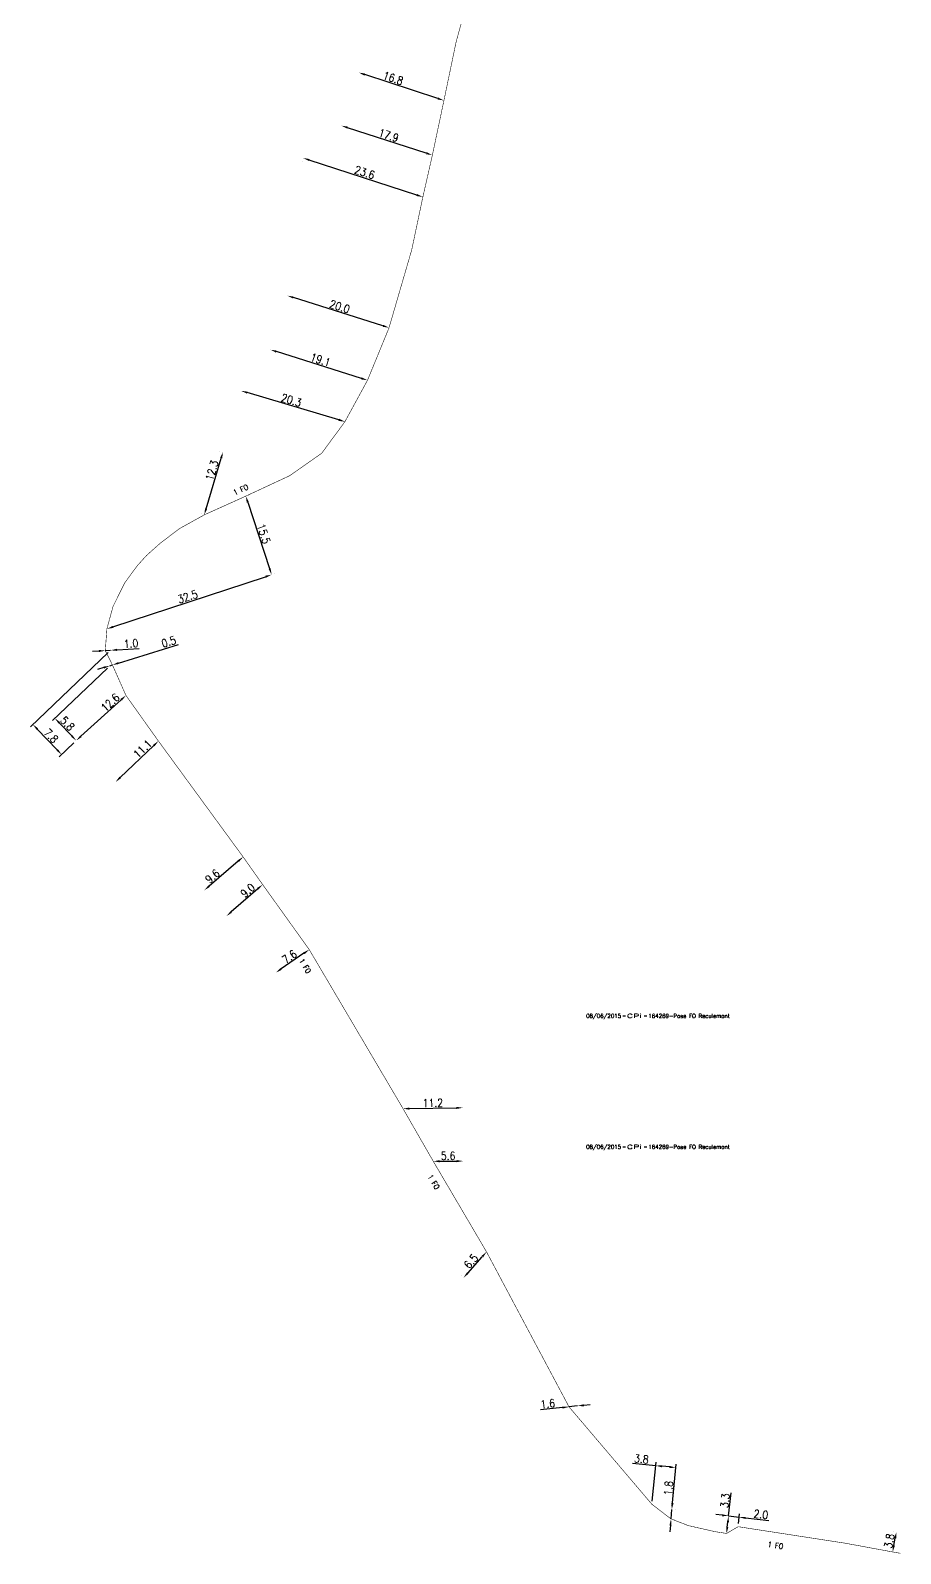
# Model space of a CAD drawing. Header units: millimetres. Extents: x 267093 to 268000, y 120161 to 120739.
# Drawn here: x 267837 to 268000, y 120161.3 to 120446.8 of the extents above; entities that cross this region are included whole.
import ezdxf
from ezdxf.enums import TextEntityAlignment as Align

# ---------------------------------------------------------------- set-up
doc = ezdxf.new("R2010")
doc.units = ezdxf.units.MM
doc.header["$PDMODE"] = 34
doc.linetypes.add('O_GAINE', pattern=[2000, 1000, 1000])
doc.layers.get('0').update_dxf_attribs({"linetype": 'CONTINUOUS'})
doc.layers.get('Defpoints').update_dxf_attribs({"linetype": 'CONTINUOUS'})
doc.layers.add('O_100', color=6, linetype='ByLayer')
doc.layers.add('O_910', color=7, linetype='CONTINUOUS', plot=False)
doc.styles.get("Standard").update_dxf_attribs({"font": 'romans.shx', "width": 0.85})
doc.dimstyles.get("Standard").update_dxf_attribs({"dimtxt": 1.5, "dimasz": 1.2, "dimexe": 0.625, "dimexo": 0.625, "dimgap": 0.25, "dimtad": 1, "dimdec": 1, "dimzin": 0, "dimdsep": 46, "dimtxsty": 'Standard', "dimcen": -0.5, "dimadec": 0, "dimazin": 0, "dimtfac": 1, "dimtdec": 1, "dimtmove": 0, "dimatfit": 3, "dimfxl": 0, "dimtolj": 1, "dimtzin": 0, "dimarcsym": 0})

# ---------------------------------------------------------------- blocks, each defined once
blk = doc.blocks.new('GIS_MODF')
at = {"color": 0, "linetype": 'Continuous', "flags": 128}
for points in [[(-2.26, -0.01), (-1.76, -0.01)], [(1.76, -0.01), (2.26, -0.01)]]:
    blk.add_lwpolyline(points, dxfattribs=at)
at = {"color": 0, "linetype": 'Continuous'}
blk.add_attdef('DATE', text='', height=0.75, dxfattribs=at).set_placement((-2.58, -0.39), align=Align.RIGHT)
at = {"color": 0, "linetype": 'Continuous', "width": 3.590909}
blk.add_attdef('USER', text='', height=0.75, dxfattribs=at).set_placement((-1.52, -0.39), (1.31, -0.39), align=Align.FIT)
at = {"color": 0, "linetype": 'Continuous'}
blk.add_attdef('DESC', (2.53, -0.39), '', height=0.75, dxfattribs=at)
blk = doc.blocks.new('*D16')
at = {"layer": 'Defpoints', "color": 0, "linetype": 'Continuous', "transparency": 16777216}
for p in [(267999.27, 120165.38), (267999.27, 120165.38), (267998.57, 120161.64)]:
    blk.add_point(p, dxfattribs=at)
at = {"layer": 'O_100', "color": 0, "linetype": 'Continuous', "lineweight": -2, "transparency": 16777216}
for p, q in [((267998.66, 120165.49), (267998.66, 120165.49)), ((267997.96, 120161.76), (267997.96, 120161.76)), ((267998.79, 120162.82), (267999.05, 120164.2))]:
    blk.add_line(p, q, dxfattribs=at)
at = {"layer": 'O_100', "color": 0, "linetype": 'Continuous', "transparency": 16777216}
for points in [[(267998.86, 120164.24), (267999.25, 120164.16), (267999.27, 120165.38)], [(267998.6, 120162.86), (267998.99, 120162.79), (267998.57, 120161.64)]]:
    blk.add_solid(points, dxfattribs=at)
at = {"layer": 'O_100', "color": 0, "linetype": 'Continuous', "transparency": 16777216, "insert": (267997.94, 120163.7), "char_height": 1.5, "attachment_point": 5, "rotation": 79.3149}
blk.add_mtext('\\A1;3.8', dxfattribs=at)
blk = doc.blocks.new('*D17')
at = {"layer": 'Defpoints', "color": 0, "linetype": 'Continuous', "transparency": 16777216}
for p in [(267937.9, 120188.84), (267939.49, 120189.01), (267939.49, 120189.01)]:
    blk.add_point(p, dxfattribs=at)
at = {"layer": 'O_100', "color": 0, "linetype": 'Continuous', "lineweight": -2, "transparency": 16777216}
for p, q in [((267936.71, 120188.71), (267932.54, 120188.26)), ((267939.49, 120189.01), (267937.9, 120188.84)), ((267940.69, 120189.14), (267941.88, 120189.27))]:
    blk.add_line(p, q, dxfattribs=at)
at = {"layer": 'O_100', "color": 0, "linetype": 'Continuous', "transparency": 16777216}
for points in [[(267936.69, 120188.91), (267936.73, 120188.51), (267937.9, 120188.84)], [(267940.66, 120189.34), (267940.71, 120188.94), (267939.49, 120189.01)]]:
    blk.add_solid(points, dxfattribs=at)
at = {"layer": 'O_100', "color": 0, "linetype": 'Continuous', "transparency": 16777216, "insert": (267933.92, 120189.42), "char_height": 1.5, "attachment_point": 5, "rotation": 6.1951}
blk.add_mtext('\\A1;1.6', dxfattribs=at)
blk = doc.blocks.new('*D18')
at = {"layer": 'Defpoints', "color": 0, "linetype": 'Continuous', "transparency": 16777216}
for p in [(267957.03, 120167.83), (267957.19, 120169.62), (267957.19, 120169.62)]:
    blk.add_point(p, dxfattribs=at)
at = {"layer": 'O_100', "color": 0, "linetype": 'Continuous', "lineweight": -2, "transparency": 16777216}
for p, q in [((267957.3, 120170.82), (267957.68, 120174.99)), ((267957.03, 120167.83), (267957.19, 120169.62)), ((267957.65, 120167.78), (267957.65, 120167.78)), ((267957.82, 120169.57), (267957.82, 120169.57)), ((267956.92, 120166.64), (267956.82, 120165.44))]:
    blk.add_line(p, q, dxfattribs=at)
at = {"layer": 'O_100', "color": 0, "linetype": 'Continuous', "transparency": 16777216}
for points in [[(267957.1, 120170.84), (267957.5, 120170.8), (267957.19, 120169.62)], [(267956.73, 120166.65), (267957.12, 120166.62), (267957.03, 120167.83)]]:
    blk.add_solid(points, dxfattribs=at)
at = {"layer": 'O_100', "color": 0, "linetype": 'Continuous', "transparency": 16777216, "insert": (267956.55, 120173.59), "char_height": 1.5, "attachment_point": 5, "rotation": 84.8495}
blk.add_mtext('\\A1;1.8', dxfattribs=at)
blk = doc.blocks.new('*D19')
at = {"layer": 'Defpoints', "color": 0, "linetype": 'Continuous', "transparency": 16777216}
for p in [(267880.47, 120286.75), (267873.7, 120280.83), (267873.7, 120280.83)]:
    blk.add_point(p, dxfattribs=at)
at = {"layer": 'O_100', "color": 0, "linetype": 'Continuous', "lineweight": -2, "transparency": 16777216}
blk.add_line((267879.57, 120285.96), (267874.6, 120281.62), dxfattribs=at)
at = {"layer": 'O_100', "color": 0, "linetype": 'Continuous', "transparency": 16777216}
for points in [[(267879.44, 120286.11), (267879.7, 120285.81), (267880.47, 120286.75)], [(267874.47, 120281.77), (267874.73, 120281.47), (267873.7, 120280.83)]]:
    blk.add_solid(points, dxfattribs=at)
at = {"layer": 'O_100', "color": 0, "linetype": 'Continuous', "transparency": 16777216, "insert": (267877.68, 120285.64), "char_height": 1.5, "attachment_point": 5, "rotation": 41.1482}
blk.add_mtext('\\A1;9.0', dxfattribs=at)
blk = doc.blocks.new('*D20')
at = {"layer": 'Defpoints', "color": 0, "linetype": 'Continuous', "transparency": 16777216}
for p in [(267860.94, 120313.64), (267852.91, 120305.98), (267852.91, 120305.98)]:
    blk.add_point(p, dxfattribs=at)
at = {"layer": 'O_100', "color": 0, "linetype": 'Continuous', "lineweight": -2, "transparency": 16777216}
blk.add_line((267860.07, 120312.82), (267853.78, 120306.81), dxfattribs=at)
at = {"layer": 'O_100', "color": 0, "linetype": 'Continuous', "transparency": 16777216}
for points in [[(267859.94, 120312.96), (267860.21, 120312.67), (267860.94, 120313.64)], [(267853.64, 120306.96), (267853.92, 120306.67), (267852.91, 120305.98)]]:
    blk.add_solid(points, dxfattribs=at)
at = {"layer": 'O_100', "color": 0, "linetype": 'Continuous', "transparency": 16777216, "insert": (267857.97, 120312.19), "char_height": 1.5, "attachment_point": 5, "rotation": 43.6425}
blk.add_mtext('\\A1;11.1', dxfattribs=at)
blk = doc.blocks.new('*D21')
at = {"layer": 'Defpoints', "color": 0, "linetype": 'Continuous', "transparency": 16777216}
for p in [(267876.82, 120291.92), (267869.54, 120285.67), (267869.54, 120285.67)]:
    blk.add_point(p, dxfattribs=at)
at = {"layer": 'O_100', "color": 0, "linetype": 'Continuous', "lineweight": -2, "transparency": 16777216}
blk.add_line((267875.91, 120291.14), (267870.45, 120286.45), dxfattribs=at)
at = {"layer": 'O_100', "color": 0, "linetype": 'Continuous', "transparency": 16777216}
for points in [[(267875.78, 120291.29), (267876.04, 120290.99), (267876.82, 120291.92)], [(267870.32, 120286.6), (267870.58, 120286.3), (267869.54, 120285.67)]]:
    blk.add_solid(points, dxfattribs=at)
at = {"layer": 'O_100', "color": 0, "linetype": 'Continuous', "transparency": 16777216, "insert": (267871.07, 120288.3), "char_height": 1.5, "attachment_point": 5, "rotation": 40.6361}
blk.add_mtext('\\A1;9.6', dxfattribs=at)
blk = doc.blocks.new('*D22')
at = {"layer": 'Defpoints', "color": 0, "linetype": 'Continuous', "transparency": 16777216}
for p in [(267873.04, 120367.83), (267873.04, 120367.83), (267869.53, 120356.04)]:
    blk.add_point(p, dxfattribs=at)
at = {"layer": 'O_100', "color": 0, "linetype": 'Continuous', "lineweight": -2, "transparency": 16777216}
for p, q in [((267872.44, 120368.01), (267872.44, 120368.01)), ((267869.88, 120357.19), (267872.69, 120366.68)), ((267868.93, 120356.22), (267868.93, 120356.22))]:
    blk.add_line(p, q, dxfattribs=at)
at = {"layer": 'O_100', "color": 0, "linetype": 'Continuous', "transparency": 16777216}
for points in [[(267872.5, 120366.74), (267872.89, 120366.62), (267873.04, 120367.83)], [(267869.68, 120357.25), (267870.07, 120357.13), (267869.53, 120356.04)]]:
    blk.add_solid(points, dxfattribs=at)
at = {"layer": 'O_100', "color": 0, "linetype": 'Continuous', "transparency": 16777216, "insert": (267870.97, 120364.37), "char_height": 1.5, "attachment_point": 5, "rotation": 73.4563}
blk.add_mtext('\\A1;12.3', dxfattribs=at)
blk = doc.blocks.new('*D23')
at = {"layer": 'Defpoints', "color": 0, "linetype": 'Continuous', "transparency": 16777216}
for p in [(267851.83, 120327.76), (267845.52, 120313.73), (267845.52, 120313.73)]:
    blk.add_point(p, dxfattribs=at)
at = {"layer": 'O_100', "color": 0, "linetype": 'Continuous', "lineweight": -2, "transparency": 16777216}
for p, q in [((267851.38, 120327.33), (267841.07, 120317.49)), ((267842.35, 120317.06), (267844.7, 120314.6))]:
    blk.add_line(p, q, dxfattribs=at)
at = {"layer": 'O_100', "color": 0, "linetype": 'Continuous', "transparency": 16777216}
for points in [[(267842.49, 120317.19), (267842.2, 120316.92), (267841.52, 120317.93)], [(267844.84, 120314.73), (267844.55, 120314.46), (267845.52, 120313.73)]]:
    blk.add_solid(points, dxfattribs=at)
at = {"layer": 'O_100', "color": 0, "linetype": 'Continuous', "transparency": 16777216, "insert": (267843.87, 120316.91), "char_height": 1.5, "attachment_point": 5, "rotation": 313.6408}
blk.add_mtext('\\A1;5.8', dxfattribs=at)
blk = doc.blocks.new('*D24')
at = {"layer": 'Defpoints', "color": 0, "linetype": 'Continuous', "transparency": 16777216}
for p in [(267881.91, 120387), (267881.91, 120387), (267900.13, 120381.27)]:
    blk.add_point(p, dxfattribs=at)
at = {"layer": 'O_100', "color": 0, "linetype": 'Continuous', "lineweight": -2, "transparency": 16777216}
blk.add_line((267898.99, 120381.63), (267883.06, 120386.64), dxfattribs=at)
at = {"layer": 'O_100', "color": 0, "linetype": 'Continuous', "transparency": 16777216}
for points in [[(267883.12, 120386.83), (267883, 120386.45), (267881.91, 120387)], [(267899.05, 120381.83), (267898.93, 120381.44), (267900.13, 120381.27)]]:
    blk.add_solid(points, dxfattribs=at)
at = {"layer": 'O_100', "color": 0, "linetype": 'Continuous', "transparency": 16777216, "insert": (267891.32, 120385.09), "char_height": 1.5, "attachment_point": 5, "rotation": 342.5544}
blk.add_mtext('\\A1;19.1', dxfattribs=at)
blk = doc.blocks.new('*D25')
at = {"layer": 'Defpoints', "color": 0, "linetype": 'Continuous', "transparency": 16777216}
for p in [(267876.44, 120379.29), (267876.44, 120379.29), (267895.9, 120373.51)]:
    blk.add_point(p, dxfattribs=at)
at = {"layer": 'O_100', "color": 0, "linetype": 'Continuous', "lineweight": -2, "transparency": 16777216}
blk.add_line((267894.75, 120373.85), (267877.59, 120378.95), dxfattribs=at)
at = {"layer": 'O_100', "color": 0, "linetype": 'Continuous', "transparency": 16777216}
for points in [[(267877.65, 120379.14), (267877.53, 120378.76), (267876.44, 120379.29)], [(267894.81, 120374.05), (267894.69, 120373.66), (267895.9, 120373.51)]]:
    blk.add_solid(points, dxfattribs=at)
at = {"layer": 'O_100', "color": 0, "linetype": 'Continuous', "transparency": 16777216, "insert": (267885.85, 120377.54), "char_height": 1.5, "attachment_point": 5, "rotation": 343.4533}
blk.add_mtext('\\A1;20.3', dxfattribs=at)
blk = doc.blocks.new('*D26')
at = {"layer": 'Defpoints', "color": 0, "linetype": 'Continuous', "transparency": 16777216}
for p in [(267898.49, 120438.95), (267898.49, 120438.95), (267914.46, 120433.72)]:
    blk.add_point(p, dxfattribs=at)
at = {"layer": 'O_100', "color": 0, "linetype": 'Continuous', "lineweight": -2, "transparency": 16777216}
blk.add_line((267913.32, 120434.09), (267899.63, 120438.57), dxfattribs=at)
at = {"layer": 'O_100', "color": 0, "linetype": 'Continuous', "transparency": 16777216}
for points in [[(267899.7, 120438.76), (267899.57, 120438.38), (267898.49, 120438.95)], [(267913.38, 120434.28), (267913.26, 120433.9), (267914.46, 120433.72)]]:
    blk.add_solid(points, dxfattribs=at)
at = {"layer": 'O_100', "color": 0, "linetype": 'Continuous', "transparency": 16777216, "insert": (267904.94, 120437.89), "char_height": 1.5, "attachment_point": 5, "rotation": 341.8585}
blk.add_mtext('\\A1;16.8', dxfattribs=at)
blk = doc.blocks.new('*D32')
at = {"layer": 'Defpoints', "color": 0, "linetype": 'Continuous', "transparency": 16777216}
for p in [(267967.82, 120168.39), (267967.82, 120168.39), (267967.44, 120165.11)]:
    blk.add_point(p, dxfattribs=at)
at = {"layer": 'O_100', "color": 0, "linetype": 'Continuous', "lineweight": -2, "transparency": 16777216}
for p, q in [((267967.82, 120168.39), (267968.33, 120172.73)), ((267967.58, 120166.3), (267967.68, 120167.2))]:
    blk.add_line(p, q, dxfattribs=at)
at = {"layer": 'O_100', "color": 0, "linetype": 'Continuous', "transparency": 16777216}
for points in [[(267967.49, 120167.22), (267967.88, 120167.17), (267967.82, 120168.39)], [(267967.38, 120166.32), (267967.78, 120166.28), (267967.44, 120165.11)]]:
    blk.add_solid(points, dxfattribs=at)
at = {"layer": 'O_100', "color": 0, "linetype": 'Continuous', "transparency": 16777216, "insert": (267967.15, 120171.27), "char_height": 1.5, "attachment_point": 5, "rotation": 83.3611}
blk.add_mtext('\\A1;3.3', dxfattribs=at)
blk = doc.blocks.new('*D33')
at = {"layer": 'Defpoints', "color": 0, "linetype": 'Continuous', "transparency": 16777216}
for p in [(267906.8, 120244.73), (267918, 120244.9), (267918, 120244.9)]:
    blk.add_point(p, dxfattribs=at)
at = {"layer": 'O_100', "color": 0, "linetype": 'Continuous', "lineweight": -2, "transparency": 16777216}
blk.add_line((267908, 120244.75), (267916.8, 120244.88), dxfattribs=at)
at = {"layer": 'O_100', "color": 0, "linetype": 'Continuous', "transparency": 16777216}
for points in [[(267907.99, 120244.95), (267908, 120244.55), (267906.8, 120244.73)], [(267916.79, 120245.08), (267916.8, 120244.68), (267918, 120244.9)]]:
    blk.add_solid(points, dxfattribs=at)
at = {"layer": 'O_100', "color": 0, "linetype": 'Continuous', "transparency": 16777216, "insert": (267912.38, 120245.81), "char_height": 1.5, "attachment_point": 5, "rotation": 0.8926}
blk.add_mtext('\\A1;11.2', dxfattribs=at)
blk = doc.blocks.new('*D34')
at = {"layer": 'Defpoints', "color": 0, "linetype": 'Continuous', "transparency": 16777216}
for p in [(267912.46, 120234.87), (267918.06, 120234.91), (267918.06, 120234.91)]:
    blk.add_point(p, dxfattribs=at)
at = {"layer": 'O_100', "color": 0, "linetype": 'Continuous', "lineweight": -2, "transparency": 16777216}
blk.add_line((267913.66, 120234.88), (267916.86, 120234.9), dxfattribs=at)
at = {"layer": 'O_100', "color": 0, "linetype": 'Continuous', "transparency": 16777216}
for points in [[(267913.65, 120235.08), (267913.66, 120234.68), (267912.46, 120234.87)], [(267916.85, 120235.1), (267916.86, 120234.7), (267918.06, 120234.91)]]:
    blk.add_solid(points, dxfattribs=at)
at = {"layer": 'O_100', "color": 0, "linetype": 'Continuous', "transparency": 16777216, "insert": (267915.25, 120235.89), "char_height": 1.5, "attachment_point": 5, "rotation": 0.3438}
blk.add_mtext('\\A1;5.6', dxfattribs=at)
blk = doc.blocks.new('*D35')
at = {"layer": 'Defpoints', "color": 0, "linetype": 'Continuous', "transparency": 16777216}
for p in [(267922.44, 120217.89), (267922.44, 120217.89), (267918.13, 120213.03)]:
    blk.add_point(p, dxfattribs=at)
at = {"layer": 'O_100', "color": 0, "linetype": 'Continuous', "lineweight": -2, "transparency": 16777216}
for p, q in [((267918.93, 120213.92), (267921.65, 120216.99)), ((267921.97, 120218.31), (267921.97, 120218.31)), ((267917.66, 120213.44), (267917.66, 120213.44))]:
    blk.add_line(p, q, dxfattribs=at)
at = {"layer": 'O_100', "color": 0, "linetype": 'Continuous', "transparency": 16777216}
for points in [[(267921.5, 120217.13), (267921.8, 120216.86), (267922.44, 120217.89)], [(267918.78, 120214.06), (267919.08, 120213.79), (267918.13, 120213.03)]]:
    blk.add_solid(points, dxfattribs=at)
at = {"layer": 'O_100', "color": 0, "linetype": 'Continuous', "transparency": 16777216, "insert": (267919.54, 120216.12), "char_height": 1.5, "attachment_point": 5, "rotation": 48.4778}
blk.add_mtext('\\A1;6.5', dxfattribs=at)
blk = doc.blocks.new('*D36')
at = {"layer": 'Defpoints', "color": 0, "linetype": 'Continuous', "transparency": 16777216}
for p in [(267889.21, 120274.55), (267882.95, 120270.24), (267882.95, 120270.24)]:
    blk.add_point(p, dxfattribs=at)
at = {"layer": 'O_100', "color": 0, "linetype": 'Continuous', "lineweight": -2, "transparency": 16777216}
blk.add_line((267888.22, 120273.87), (267883.94, 120270.92), dxfattribs=at)
at = {"layer": 'O_100', "color": 0, "linetype": 'Continuous', "transparency": 16777216}
for points in [[(267888.11, 120274.03), (267888.33, 120273.7), (267889.21, 120274.55)], [(267883.83, 120271.08), (267884.05, 120270.75), (267882.95, 120270.24)]]:
    blk.add_solid(points, dxfattribs=at)
at = {"layer": 'O_100', "color": 0, "linetype": 'Continuous', "transparency": 16777216, "insert": (267885.51, 120273.22), "char_height": 1.5, "attachment_point": 5, "rotation": 34.584}
blk.add_mtext('\\A1;7.6', dxfattribs=at)
blk = doc.blocks.new('*D37')
at = {"layer": 'Defpoints', "color": 0, "linetype": 'Continuous', "transparency": 16777216}
for p in [(267967.82, 120168.39), (267967.82, 120168.39), (267969.6, 120166.38)]:
    blk.add_point(p, dxfattribs=at)
at = {"layer": 'O_100', "color": 0, "linetype": 'Continuous', "lineweight": -2, "transparency": 16777216}
for p, q in [((267966.63, 120168.53), (267965.44, 120168.66)), ((267967.82, 120168.39), (267969.81, 120168.16)), ((267969.68, 120167), (267969.88, 120168.78)), ((267971, 120168.02), (267975.34, 120167.51))]:
    blk.add_line(p, q, dxfattribs=at)
at = {"layer": 'O_100', "color": 0, "linetype": 'Continuous', "transparency": 16777216}
for points in [[(267966.65, 120168.72), (267966.61, 120168.33), (267967.82, 120168.39)], [(267971.02, 120168.22), (267970.98, 120167.82), (267969.81, 120168.16)]]:
    blk.add_solid(points, dxfattribs=at)
at = {"layer": 'O_100', "color": 0, "linetype": 'Continuous', "transparency": 16777216, "insert": (267973.88, 120168.69), "char_height": 1.5, "attachment_point": 5, "rotation": 353.3618}
blk.add_mtext('\\A1;2.0', dxfattribs=at)
blk = doc.blocks.new('*D38')
at = {"layer": 'Defpoints', "color": 0, "linetype": 'Continuous', "transparency": 16777216}
for p in [(267957.94, 120177.45), (267953.47, 120170.55), (267957.19, 120169.62)]:
    blk.add_point(p, dxfattribs=at)
at = {"layer": 'O_100', "color": 0, "linetype": 'Continuous', "lineweight": -2, "transparency": 16777216}
for p, q in [((267954.16, 120177.81), (267949.8, 120178.23)), ((267953.52, 120171.17), (267954.22, 120178.44)), ((267956.74, 120177.57), (267955.35, 120177.7)), ((267957.25, 120170.24), (267958, 120178.07))]:
    blk.add_line(p, q, dxfattribs=at)
at = {"layer": 'O_100', "color": 0, "linetype": 'Continuous', "transparency": 16777216}
for points in [[(267955.37, 120177.9), (267955.33, 120177.5), (267954.16, 120177.81)], [(267956.76, 120177.77), (267956.73, 120177.37), (267957.94, 120177.45)]]:
    blk.add_solid(points, dxfattribs=at)
at = {"layer": 'O_100', "color": 0, "linetype": 'Continuous', "transparency": 16777216, "insert": (267951.48, 120179.07), "char_height": 1.5, "attachment_point": 5, "rotation": 354.562}
blk.add_mtext('\\A1;3.8', dxfattribs=at)
blk = doc.blocks.new('*D39')
at = {"layer": 'Defpoints', "color": 0, "linetype": 'Continuous', "transparency": 16777216}
for p in [(267854.85, 120322.2), (267845.52, 120313.73), (267845.52, 120313.73)]:
    blk.add_point(p, dxfattribs=at)
at = {"layer": 'O_100', "color": 0, "linetype": 'Continuous', "lineweight": -2, "transparency": 16777216}
blk.add_line((267853.97, 120321.39), (267846.41, 120314.53), dxfattribs=at)
at = {"layer": 'O_100', "color": 0, "linetype": 'Continuous', "transparency": 16777216}
for points in [[(267853.83, 120321.54), (267854.1, 120321.24), (267854.85, 120322.2)], [(267846.28, 120314.68), (267846.55, 120314.39), (267845.52, 120313.73)]]:
    blk.add_solid(points, dxfattribs=at)
at = {"layer": 'O_100', "color": 0, "linetype": 'Continuous', "transparency": 16777216, "insert": (267851.91, 120320.87), "char_height": 1.5, "attachment_point": 5, "rotation": 42.2244}
blk.add_mtext('\\A1;12.6', dxfattribs=at)
blk = doc.blocks.new('*D40')
at = {"layer": 'Defpoints', "color": 0, "linetype": 'Continuous', "transparency": 16777216}
for p in [(267877.31, 120359.55), (267882.16, 120344.82), (267882.16, 120344.82)]:
    blk.add_point(p, dxfattribs=at)
at = {"layer": 'O_100', "color": 0, "linetype": 'Continuous', "lineweight": -2, "transparency": 16777216}
for p, q in [((267877.91, 120359.74), (267877.91, 120359.74)), ((267877.69, 120358.41), (267881.78, 120345.96)), ((267882.75, 120345.02), (267882.75, 120345.02))]:
    blk.add_line(p, q, dxfattribs=at)
at = {"layer": 'O_100', "color": 0, "linetype": 'Continuous', "transparency": 16777216}
for points in [[(267877.88, 120358.47), (267877.5, 120358.35), (267877.31, 120359.55)], [(267881.97, 120346.03), (267881.59, 120345.9), (267882.16, 120344.82)]]:
    blk.add_solid(points, dxfattribs=at)
at = {"layer": 'O_100', "color": 0, "linetype": 'Continuous', "transparency": 16777216, "insert": (267880.68, 120352.5), "char_height": 1.5, "attachment_point": 5, "rotation": 288.2066}
blk.add_mtext('\\A1;15.5', dxfattribs=at)
blk = doc.blocks.new('*D41')
at = {"layer": 'Defpoints', "color": 0, "linetype": 'Continuous', "transparency": 16777216}
for p in [(267882.16, 120344.83), (267882.16, 120344.83), (267851.28, 120334.67)]:
    blk.add_point(p, dxfattribs=at)
at = {"layer": 'O_100', "color": 0, "linetype": 'Continuous', "lineweight": -2, "transparency": 16777216}
blk.add_line((267852.42, 120335.04), (267881.02, 120344.45), dxfattribs=at)
at = {"layer": 'O_100', "color": 0, "linetype": 'Continuous', "transparency": 16777216}
for points in [[(267880.95, 120344.64), (267881.08, 120344.26), (267882.16, 120344.83)], [(267852.36, 120335.23), (267852.49, 120334.85), (267851.28, 120334.67)]]:
    blk.add_solid(points, dxfattribs=at)
at = {"layer": 'O_100', "color": 0, "linetype": 'Continuous', "transparency": 16777216, "insert": (267866.41, 120340.7), "char_height": 1.5, "attachment_point": 5, "rotation": 18.213}
blk.add_mtext('\\A1;32.5', dxfattribs=at)
blk = doc.blocks.new('*D42')
at = {"layer": 'Defpoints', "color": 0, "linetype": 'Continuous', "transparency": 16777216}
for p in [(267851.98, 120330.66), (267845.52, 120313.73), (267842.79, 120311.12)]:
    blk.add_point(p, dxfattribs=at)
at = {"layer": 'O_100', "color": 0, "linetype": 'Continuous', "lineweight": -2, "transparency": 16777216}
for p, q in [((267851.53, 120330.23), (267836.95, 120316.33)), ((267838.23, 120315.89), (267841.96, 120311.99)), ((267845.07, 120313.3), (267842.34, 120310.69))]:
    blk.add_line(p, q, dxfattribs=at)
at = {"layer": 'O_100', "color": 0, "linetype": 'Continuous', "transparency": 16777216}
for points in [[(267838.38, 120316.03), (267838.09, 120315.76), (267837.4, 120316.76)], [(267842.1, 120312.12), (267841.81, 120311.85), (267842.79, 120311.12)]]:
    blk.add_solid(points, dxfattribs=at)
at = {"layer": 'O_100', "color": 0, "linetype": 'Continuous', "transparency": 16777216, "insert": (267840.82, 120314.63), "char_height": 1.5, "attachment_point": 5, "rotation": 313.6408}
blk.add_mtext('\\A1;7.8', dxfattribs=at)
blk = doc.blocks.new('*D43')
at = {"layer": 'Defpoints', "color": 0, "linetype": 'Continuous', "transparency": 16777216}
for p in [(267851.83, 120327.76), (267851.83, 120327.76), (267852.31, 120327.91)]:
    blk.add_point(p, dxfattribs=at)
at = {"layer": 'O_100', "color": 0, "linetype": 'Continuous', "lineweight": -2, "transparency": 16777216}
for p, q in [((267853.46, 120328.27), (267864.69, 120331.77)), ((267850.69, 120327.4), (267849.54, 120327.05)), ((267851.83, 120327.76), (267852.31, 120327.91))]:
    blk.add_line(p, q, dxfattribs=at)
at = {"layer": 'O_100', "color": 0, "linetype": 'Continuous', "transparency": 16777216}
for points in [[(267850.63, 120327.59), (267850.75, 120327.21), (267851.83, 120327.76)], [(267853.4, 120328.46), (267853.52, 120328.08), (267852.31, 120327.91)]]:
    blk.add_solid(points, dxfattribs=at)
at = {"layer": 'O_100', "color": 0, "linetype": 'Continuous', "transparency": 16777216, "insert": (267862.87, 120332.25), "char_height": 1.5, "attachment_point": 5, "rotation": 17.3288}
blk.add_mtext('\\A1;0.5', dxfattribs=at)
blk = doc.blocks.new('*D44')
at = {"layer": 'Defpoints', "color": 0, "linetype": 'Continuous', "transparency": 16777216}
for p in [(267850.98, 120330.6), (267851.98, 120330.66), (267851.98, 120330.66)]:
    blk.add_point(p, dxfattribs=at)
at = {"layer": 'O_100', "color": 0, "linetype": 'Continuous', "lineweight": -2, "transparency": 16777216}
for p, q in [((267849.78, 120330.52), (267848.59, 120330.44)), ((267850.98, 120330.6), (267851.98, 120330.66)), ((267853.18, 120330.74), (267857.36, 120331.02))]:
    blk.add_line(p, q, dxfattribs=at)
at = {"layer": 'O_100', "color": 0, "linetype": 'Continuous', "transparency": 16777216}
for points in [[(267849.77, 120330.72), (267849.8, 120330.32), (267850.98, 120330.6)], [(267853.16, 120330.94), (267853.19, 120330.54), (267851.98, 120330.66)]]:
    blk.add_solid(points, dxfattribs=at)
at = {"layer": 'O_100', "color": 0, "linetype": 'Continuous', "transparency": 16777216, "insert": (267855.8, 120331.92), "char_height": 1.5, "attachment_point": 5, "rotation": 3.7881}
blk.add_mtext('\\A1;1.0', dxfattribs=at)
blk = doc.blocks.new('*D45')
at = {"layer": 'Defpoints', "color": 0, "linetype": 'Continuous', "transparency": 16777216}
for p in [(267885.09, 120397.13), (267885.09, 120397.13), (267904.18, 120391.13)]:
    blk.add_point(p, dxfattribs=at)
at = {"layer": 'O_100', "color": 0, "linetype": 'Continuous', "lineweight": -2, "transparency": 16777216}
blk.add_line((267903.03, 120391.49), (267886.24, 120396.77), dxfattribs=at)
at = {"layer": 'O_100', "color": 0, "linetype": 'Continuous', "transparency": 16777216}
for points in [[(267886.3, 120396.96), (267886.18, 120396.58), (267885.09, 120397.13)], [(267903.09, 120391.68), (267902.97, 120391.3), (267904.18, 120391.13)]]:
    blk.add_solid(points, dxfattribs=at)
at = {"layer": 'O_100', "color": 0, "linetype": 'Continuous', "transparency": 16777216, "insert": (267894.93, 120395.08), "char_height": 1.5, "attachment_point": 5, "rotation": 342.5653}
blk.add_mtext('\\A1;20.0', dxfattribs=at)
blk = doc.blocks.new('*D46')
at = {"layer": 'Defpoints', "color": 0, "linetype": 'Continuous', "transparency": 16777216}
for p in [(267888.07, 120422.93), (267888.07, 120422.93), (267910.51, 120415.63)]:
    blk.add_point(p, dxfattribs=at)
at = {"layer": 'O_100', "color": 0, "linetype": 'Continuous', "lineweight": -2, "transparency": 16777216}
for p, q in [((267887.87, 120422.34), (267887.87, 120422.34)), ((267909.37, 120416), (267889.21, 120422.56)), ((267910.31, 120415.04), (267910.31, 120415.04))]:
    blk.add_line(p, q, dxfattribs=at)
at = {"layer": 'O_100', "color": 0, "linetype": 'Continuous', "transparency": 16777216}
for points in [[(267889.27, 120422.75), (267889.15, 120422.37), (267888.07, 120422.93)], [(267909.43, 120416.19), (267909.3, 120415.81), (267910.51, 120415.63)]]:
    blk.add_solid(points, dxfattribs=at)
at = {"layer": 'O_100', "color": 0, "linetype": 'Continuous', "transparency": 16777216, "insert": (267899.6, 120420.23), "char_height": 1.5, "attachment_point": 5, "rotation": 341.9746}
blk.add_mtext('\\A1;23.6', dxfattribs=at)
blk = doc.blocks.new('*D47')
at = {"layer": 'Defpoints', "color": 0, "linetype": 'Continuous', "transparency": 16777216}
for p in [(267895.27, 120428.99), (267895.27, 120428.99), (267912.29, 120423.47)]:
    blk.add_point(p, dxfattribs=at)
at = {"layer": 'O_100', "color": 0, "linetype": 'Continuous', "lineweight": -2, "transparency": 16777216}
blk.add_line((267911.15, 120423.84), (267896.41, 120428.62), dxfattribs=at)
at = {"layer": 'O_100', "color": 0, "linetype": 'Continuous', "transparency": 16777216}
for points in [[(267896.47, 120428.81), (267896.35, 120428.43), (267895.27, 120428.99)], [(267911.21, 120424.03), (267911.09, 120423.65), (267912.29, 120423.47)]]:
    blk.add_solid(points, dxfattribs=at)
at = {"layer": 'O_100', "color": 0, "linetype": 'Continuous', "transparency": 16777216, "insert": (267904.09, 120427.18), "char_height": 1.5, "attachment_point": 5, "rotation": 342.0419}
blk.add_mtext('\\A1;17.9', dxfattribs=at)

msp = doc.modelspace()

# ---------------------------------------------------------------- linework, layer by layer
at = {"layer": 'O_100', "linetype": 'O_GAINE', "ltscale": 0.5, "const_width": 0.1}
msp.add_lwpolyline([(267919.45, 120454.55), (267916.74, 120444.69), (267914.46, 120433.72), (267912.29, 120423.47), (267910.51, 120415.63, 0.004065), (267910.51, 120415.63), (267908.41, 120405.68), (267904.18, 120391.16, -0.026441), (267904.17, 120391.11), (267900.13, 120381.27), (267895.9, 120373.51), (267891.54, 120367.59), (267885.56, 120363.39), (267877.31, 120359.55), (267869.55, 120356.05, 0.020373), (267869.52, 120356.03), (267864.91, 120353.48), (267861.36, 120350.8), (267858.71, 120348.43), (267856.99, 120346.53), (267854.62, 120343.3), (267852.43, 120338.87), (267851.28, 120334.67), (267850.99, 120330.73, 0.134479), (267851.04, 120330.47), (267852.31, 120327.92, -0.010428), (267852.32, 120327.9), (267854.83, 120322.24, 0.05006), (267854.88, 120322.15), (267860.94, 120313.64), (267876.82, 120291.92), (267880.47, 120286.75), (267889.21, 120274.55), (267906.8, 120244.73, -0.002879), (267906.8, 120244.72), (267912.46, 120234.87), (267922.44, 120217.9, -0.010611), (267922.45, 120217.88), (267937.88, 120188.89, 0.054026), (267937.94, 120188.8), (267953.43, 120170.59, 0.053696), (267953.51, 120170.52), (267956.98, 120167.87, 0.070697), (267957.1, 120167.81), (267960.27, 120166.58), (267965.25, 120165.45), (267967.26, 120165.14, 0.173597), (267967.6, 120165.2), (267969.45, 120166.29, -0.172909), (267969.78, 120166.35), (267989.8, 120163.26), (267998.57, 120161.64), (268000, 120161.39)], format="xyb", dxfattribs=at)

# ---------------------------------------------------------------- block references
at = {"layer": 'O_910'}
ref = msp.add_blockref('GIS_MODF', (267950.25, 120262.13), dxfattribs=at)
ref.add_attrib('DATE', '08/06/2015', dxfattribs={"layer": '0', "color": 0, "linetype": 'Continuous', "height": 0.75}).set_placement((267947.67, 120261.74), align=Align.RIGHT)
ref.add_attrib('USER', 'CPi', dxfattribs={"layer": '0', "color": 0, "linetype": 'Continuous', "height": 0.75, "width": 1.680851}).set_placement((267948.74, 120261.74), (267951.56, 120261.74), align=Align.FIT)
ref.add_attrib('DESC', '164269-Pose FO Reculemont', (267952.78, 120261.74), dxfattribs={"layer": '0', "color": 0, "linetype": 'Continuous', "height": 0.75})
ref = msp.add_blockref('GIS_MODF', (267950.25, 120237.59), dxfattribs=at)
ref.add_attrib('DATE', '08/06/2015', dxfattribs={"layer": '0', "color": 0, "linetype": 'Continuous', "height": 0.75}).set_placement((267947.67, 120237.2), align=Align.RIGHT)
ref.add_attrib('USER', 'CPi', dxfattribs={"layer": '0', "color": 0, "linetype": 'Continuous', "height": 0.75, "width": 1.680851}).set_placement((267948.74, 120237.2), (267951.56, 120237.2), align=Align.FIT)
ref.add_attrib('DESC', '164269-Pose FO Reculemont', (267952.78, 120237.2), dxfattribs={"layer": '0', "color": 0, "linetype": 'Continuous', "height": 0.75})

# ---------------------------------------------------------------- texts
at = {"layer": 'O_100', "linetype": 'O_GAINE', "width": 0.85}
for rotation, p in [(24.5852, (267875.25, 120359.69)), (300.4542, (267887.27, 120272.48)), (300.4542, (267911.38, 120232)), (351.2068, (267975.09, 120162.6))]:
    msp.add_text('1 FO', height=1, rotation=rotation, dxfattribs=at).set_placement(p)

# ---------------------------------------------------------------- dimensions: what is measured, and where the dimension line sits
at = {"layer": 'O_100', "linetype": 'Continuous'}
for base, p1, p2, angle, picture, middle in [((267898.49, 120438.95), (267914.46, 120433.72), (267898.49, 120438.95), 341.8585, '*D26', (267904.63, 120436.94)), ((267895.27, 120428.99), (267912.29, 120423.47), (267895.27, 120428.99), 342.0419, '*D47', (267903.78, 120426.23)), ((267888.07, 120422.93), (267910.51, 120415.63), (267888.07, 120422.93), 341.9746, '*D46', (267899.29, 120419.28)), ((267885.09, 120397.13), (267904.18, 120391.13), (267885.09, 120397.13), 342.5653, '*D45', (267894.63, 120394.13)), ((267881.91, 120387), (267900.13, 120381.27), (267881.91, 120387), 342.5544, '*D24', (267891.02, 120384.14)), ((267876.44, 120379.29), (267895.9, 120373.51), (267876.44, 120379.29), 343.4533, '*D25', (267885.56, 120376.58)), ((267873.04, 120367.83), (267869.53, 120356.04), (267873.04, 120367.83), 253.4563, '*D22', (267871.92, 120364.09)), ((267882.16, 120344.82), (267877.31, 120359.55), (267882.16, 120344.82), 108.2066, '*D40', (267879.73, 120352.19)), ((267882.16, 120344.82), (267851.28, 120334.67), (267882.16, 120344.82), 198.213, '*D41', (267866.72, 120339.75)), ((267851.98, 120330.66), (267850.98, 120330.6), (267851.98, 120330.66), 183.7881, '*D44', (267855.86, 120330.92)), ((267851.83, 120327.76), (267852.31, 120327.91), (267851.83, 120327.76), 17.3288, '*D43', (267863.17, 120331.3)), ((267842.79, 120311.12), (267851.98, 120330.66), (267845.52, 120313.73), 133.6408, '*D42', (267840.1, 120313.94)), ((267845.52, 120313.73), (267851.83, 120327.76), (267845.52, 120313.73), 133.6408, '*D23', (267843.15, 120316.22)), ((267845.52, 120313.73), (267854.85, 120322.2), (267845.52, 120313.73), 42.2244, '*D39', (267852.58, 120320.13)), ((267852.91, 120305.98), (267860.94, 120313.64), (267852.91, 120305.98), 43.6425, '*D20', (267858.66, 120311.46)), ((267869.54, 120285.67), (267876.82, 120291.92), (267869.54, 120285.67), 40.6361, '*D21', (267871.72, 120287.54)), ((267873.7, 120280.83), (267880.47, 120286.75), (267873.7, 120280.83), 41.1482, '*D19', (267878.34, 120284.89)), ((267882.95, 120270.24), (267889.21, 120274.55), (267882.95, 120270.24), 34.584, '*D36', (267886.08, 120272.39)), ((267918, 120244.9), (267906.8, 120244.73), (267918, 120244.9), 180.8926, '*D33', (267912.4, 120244.81)), ((267918.06, 120234.91), (267912.46, 120234.87), (267918.06, 120234.91), 180.3438, '*D34', (267915.26, 120234.89)), ((267922.44, 120217.89), (267918.13, 120213.03), (267922.44, 120217.89), 228.4778, '*D35', (267920.29, 120215.46)), ((267939.49, 120189.01), (267937.9, 120188.84), (267939.49, 120189.01), 186.1951, '*D17', (267934.03, 120188.42)), ((267957.94, 120177.45), (267953.47, 120170.55), (267957.19, 120169.62), 174.562, '*D38', (267951.38, 120178.08)), ((267957.19, 120169.62), (267957.03, 120167.83), (267957.19, 120169.62), 264.8495, '*D18', (267957.54, 120173.5)), ((267967.82, 120168.39), (267967.44, 120165.11), (267967.82, 120168.39), 263.3611, '*D32', (267968.15, 120171.15)), ((267967.82, 120168.39), (267969.6, 120166.38), (267967.82, 120168.39), 353.3618, '*D37', (267973.77, 120167.7)), ((267999.27, 120165.38), (267998.57, 120161.64), (267999.27, 120165.38), 259.3149, '*D16', (267998.92, 120163.51))]:
    dim = msp.add_linear_dim(base=base, p1=p1, p2=p2, angle=angle, dimstyle='Standard', dxfattribs=at)
    dim.commit()
    dim.dimension.update_dxf_attribs({"geometry": picture, "text_midpoint": middle, "dimtype": 160})

doc.saveas('drawing.dxf')
